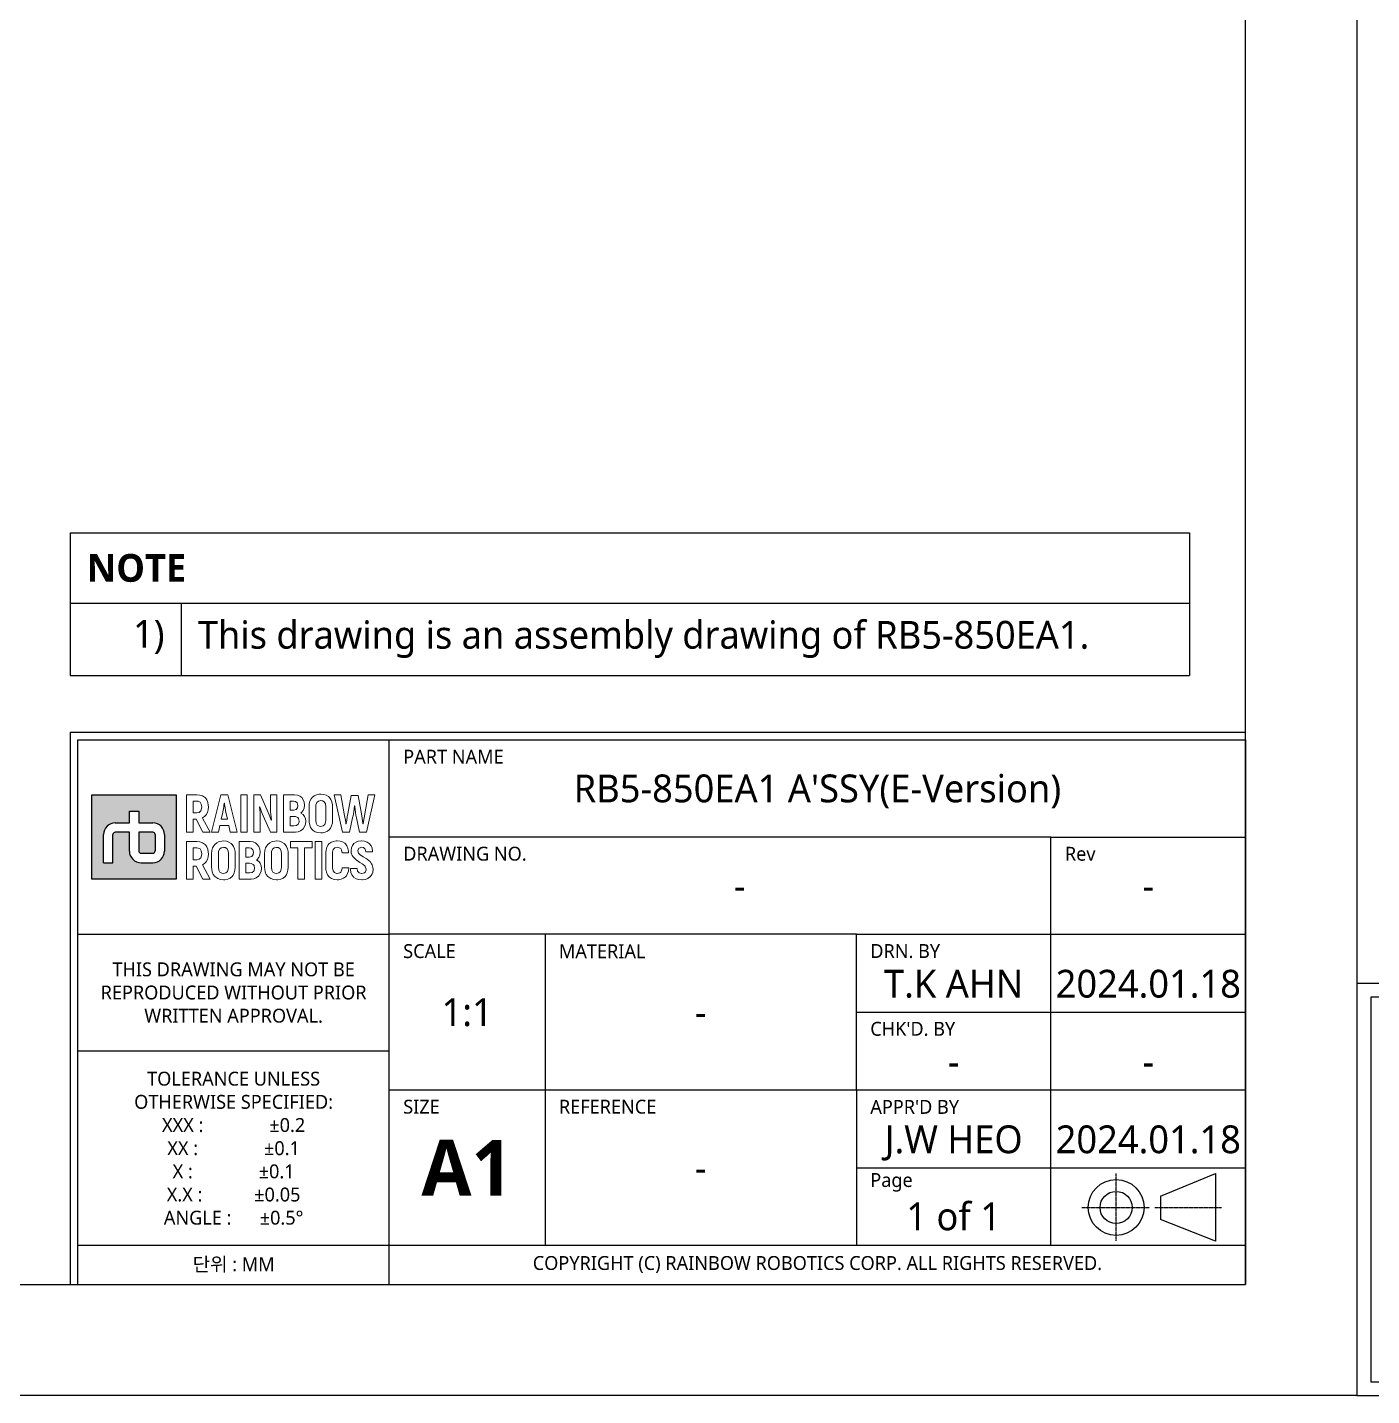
# Model space of a CAD drawing. Header units: millimetres. Extents: x 0 to 4378, y 0 to 2376.
# Drawn here: x 2406 to 3375, y 0 to 986 of the extents above; entities that cross this region are included whole.
import ezdxf
from ezdxf.enums import TextEntityAlignment as Align

# ---------------------------------------------------------------- set-up
doc = ezdxf.new("R2010")
doc.units = ezdxf.units.MM
doc.header["$LTSCALE"] = 0.2
doc.linetypes.add('CENTER2', pattern=[1.125, 0.75, -0.125, 0.125, -0.125])
for name, color, linetype in [('02_Center Line', 1, 'CENTER2'), ('05_Section Line', 3, 'Continuous'), ('09_Table Line', 2, 'Continuous'), ('10_Drawing Template', 2, 'Continuous')]:
    doc.layers.add(name, color=color, linetype=linetype)
doc.layers.add('14_Mark', color=7, linetype='Continuous', true_color=0xe03c31)
doc.styles.add('Rainbow-2.5 Style', font='malgunsl.ttf')
doc.styles.add('Rainbow-5.0 Style', font='malgunsl.ttf')

# ---------------------------------------------------------------- blocks, each defined once
blk = doc.blocks.new('A$C869fea471123')
at = {"layer": '14_Mark'}
h = blk.add_hatch(color=256, dxfattribs=at)
h.dxf.hatch_style = 1
h.paths.add_polyline_path([(628.43, 108.24), (613.24, 108.24), (613.24, 93.05), (628.43, 93.05)])
h.paths.add_polyline_path([(626.32, 101.07), (626.32, 98.1, -0.414214), (624.22, 96), (622.09, 96, -0.414214), (619.99, 98.1), (619.99, 101.49), (617.46, 101.49, 0.414214), (617.04, 101.07), (617.04, 96), (615.35, 96), (615.35, 101.07, -0.414214), (617.45, 103.17), (619.99, 103.17), (619.99, 105.28), (621.68, 105.28), (621.68, 103.17), (624.22, 103.17, -0.414214)], flags=16)
h.paths.add_polyline_path([(624.63, 101.07), (624.63, 98.11, -0.414214), (624.21, 97.69), (622.1, 97.69, -0.414214), (621.68, 98.11), (621.68, 101.49), (624.21, 101.49, -0.414214)], flags=0)
h = blk.add_hatch(color=256, dxfattribs=at)
h.dxf.hatch_style = 1
h.paths.add_polyline_path([(624.63, 101.07, 0.414214), (624.21, 101.49), (621.68, 101.49), (621.68, 98.11, 0.414214), (622.1, 97.69), (624.21, 97.69, 0.414214), (624.63, 98.11)])
at = {"linetype": 'Continuous'}
for p, q in [((805.64, 35.92), (815.53, 40.02)), ((815.53, 40.02), (815.53, 27.85)), ((805.64, 35.92), (805.64, 31.73)), ((815.53, 27.85), (805.64, 31.73))]:
    blk.add_line(p, q, dxfattribs=at)
blk.add_lwpolyline([(0, 594), (841, 594), (841, 0), (0, 0)], close=True)
at = {"lineweight": 0}
for points in [[(632.14, 108.23), (630.29, 108.23), (630.29, 101.49), (631.47, 101.49), (631.47, 103.84), (632.01, 103.84)], [(632.13, 107.11), (632.35, 107.08), (632.71, 106.92), (632.93, 106.57), (633.01, 106.05), (632.98, 105.76), (632.84, 105.32), (632.56, 105.05), (632.13, 104.96), (631.47, 104.96)], [(631.47, 104.96), (631.47, 107.11), (632.13, 107.11)], [(633.93, 107.3), (633.68, 107.66), (633.53, 107.8), (633.14, 108.04), (632.67, 108.18), (632.14, 108.23)], [(633.84, 104.62), (634.05, 105.02), (634.17, 105.5), (634.21, 106.05), (634.2, 106.36), (634.11, 106.86), (633.93, 107.3)], [(637.73, 108.23), (636.45, 108.23), (634.8, 101.49), (636.03, 101.49), (636.3, 102.71), (637.87, 102.71)], [(636.54, 103.84), (636.81, 105.09), (636.84, 105.21), (636.91, 105.65), (636.99, 106.16), (637.07, 106.75), (637.1, 106.75)], [(637.1, 106.75), (637.14, 106.5), (637.23, 105.88), (637.31, 105.41), (637.37, 105.09), (637.64, 103.84), (636.54, 103.84)], [(637.87, 102.71), (638.15, 101.49), (639.38, 101.49), (637.73, 108.23)], [(643.59, 108.23), (642.41, 108.23), (642.41, 101.49), (643.57, 101.49), (643.57, 103.53), (643.57, 104.03), (643.55, 104.54), (643.52, 105.04), (643.49, 105.55), (643.43, 106.03), (643.46, 106.06)], [(643.46, 106.06), (643.49, 105.99), (643.6, 105.68), (643.8, 105.15), (644.09, 104.42), (645.39, 101.49)], [(645.53, 103.68), (645.48, 103.81), (645.28, 104.34), (645.16, 104.65), (644.99, 105.06), (643.59, 108.23)], [(645.39, 101.49), (646.56, 101.49), (646.56, 108.23)], [(646.56, 108.23), (645.39, 108.23), (645.39, 106.18), (645.4, 105.74), (645.42, 105.25), (645.45, 104.75), (645.5, 104.23), (645.56, 103.71), (645.53, 103.68)], [(649.73, 108.23), (647.76, 108.23), (647.76, 101.49), (649.79, 101.49), (649.89, 101.49), (650.4, 101.57), (650.83, 101.74), (651.22, 102.03), (651.28, 102.1), (651.54, 102.49)], [(649.55, 107.11), (649.93, 107.05), (650.22, 106.78), (650.31, 106.3), (650.25, 105.88), (650.01, 105.57), (649.59, 105.46), (648.94, 105.46)], [(648.94, 105.46), (648.94, 107.11), (649.55, 107.11)], [(651.29, 107.34), (651.02, 107.72), (650.69, 107.99), (650.25, 108.17), (649.73, 108.23)], [(651.28, 105.39), (651.45, 105.83), (651.51, 106.36), (651.51, 106.37), (651.45, 106.89), (651.29, 107.34)], [(654.46, 108.34), (654.17, 108.33), (653.68, 108.23), (653.25, 108.04), (652.9, 107.74), (652.71, 107.5), (652.5, 107.08), (652.37, 106.61), (652.34, 106.06), (652.34, 103.66), (652.35, 103.28), (652.46, 102.78), (652.63, 102.34)], [(652.63, 102.34), (652.9, 101.98), (653.07, 101.81), (653.46, 101.57), (653.93, 101.42), (654.46, 101.38), (654.75, 101.39), (655.24, 101.49), (655.66, 101.68), (656.02, 101.98), (656.21, 102.22), (656.41, 102.63), (656.54, 103.11), (656.58, 103.66), (656.58, 106.06), (656.56, 106.44), (656.46, 106.94), (656.28, 107.37)], [(654.46, 102.52), (654.16, 102.55), (653.83, 102.75), (653.63, 103.12), (653.55, 103.66), (653.55, 106.06), (653.58, 106.44), (653.74, 106.86), (654.03, 107.11), (654.46, 107.2)], [(656.28, 107.37), (656.02, 107.74), (655.84, 107.9), (655.45, 108.15), (654.99, 108.3), (654.46, 108.34)], [(654.46, 107.2), (654.75, 107.17), (655.09, 106.97), (655.29, 106.6), (655.36, 106.06), (655.36, 103.66), (655.33, 103.29), (655.17, 102.86), (654.89, 102.61), (654.46, 102.52)], [(658.09, 108.23), (656.86, 108.23), (658.37, 101.49)], [(658.99, 102.97), (658.95, 103.22), (658.89, 103.66), (658.8, 104.19), (658.69, 104.81), (658.09, 108.23)], [(658.37, 101.49), (659.63, 101.49), (660.19, 104.08), (660.23, 104.26), (660.33, 104.73), (660.4, 105.21), (660.47, 105.73), (660.53, 106.27), (660.56, 106.27)], [(661.16, 108.13), (659.91, 108.13), (659.32, 104.83), (659.22, 104.24), (659.12, 103.61), (659.05, 103.19), (659.02, 102.97), (658.99, 102.97)], [(660.56, 106.27), (660.58, 106.07), (660.63, 105.56), (660.69, 105.06), (660.78, 104.57), (660.88, 104.08), (661.44, 101.49)], [(662.05, 102.97), (662.03, 103.11), (661.97, 103.48), (661.88, 104.05), (661.76, 104.83), (661.16, 108.13)], [(661.44, 101.49), (662.7, 101.49), (664.21, 108.23)], [(664.21, 108.23), (662.99, 108.23), (662.38, 104.81), (662.3, 104.37), (662.2, 103.81), (662.14, 103.35), (662.09, 102.97), (662.05, 102.97)], [(632.01, 103.84), (633.21, 101.49), (634.52, 101.49), (633.15, 104.05)], [(633.15, 104.05), (633.17, 104.06), (633.54, 104.3), (633.84, 104.62)], [(649.6, 104.35), (649.88, 104.32), (650.3, 104.13), (650.43, 103.95), (650.54, 103.46), (650.54, 103.36), (650.41, 102.94), (650.1, 102.69), (649.6, 102.61), (648.94, 102.61)], [(648.94, 102.61), (648.94, 104.35), (649.6, 104.35)], [(651.53, 104.35), (651.3, 104.66), (650.89, 104.95), (651, 105.03), (651.28, 105.39)], [(651.54, 102.49), (651.7, 102.94), (651.76, 103.46), (651.7, 103.89), (651.53, 104.35)], [(632.14, 99.79), (630.29, 99.79), (630.29, 93.05), (631.47, 93.05), (631.47, 95.4), (632.01, 95.4)], [(632.13, 98.66), (632.35, 98.64), (632.71, 98.47), (632.93, 98.12), (633.01, 97.6), (632.98, 97.31), (632.84, 96.88), (632.56, 96.61), (632.13, 96.53), (631.47, 96.53)], [(631.47, 96.53), (631.47, 98.66), (632.13, 98.66)], [(633.93, 98.86), (633.68, 99.22), (633.53, 99.36), (633.14, 99.6), (632.67, 99.74), (632.14, 99.79)], [(633.84, 96.18), (634.05, 96.58), (634.17, 97.06), (634.21, 97.62), (634.2, 97.91), (634.11, 98.42), (633.93, 98.86)], [(636.92, 99.91), (636.64, 99.89), (636.14, 99.79), (635.72, 99.6), (635.36, 99.3), (635.17, 99.06), (634.96, 98.65), (634.84, 98.17), (634.8, 97.62), (634.8, 95.21), (634.82, 94.83), (634.91, 94.34), (635.1, 93.9)], [(635.1, 93.9), (635.36, 93.54), (635.54, 93.37), (635.93, 93.13), (636.39, 92.98), (636.92, 92.93), (637.2, 92.94), (637.7, 93.05), (638.13, 93.24), (638.48, 93.54), (638.66, 93.78), (638.88, 94.19), (638.99, 94.67), (639.04, 95.21), (639.04, 97.62), (639.02, 98), (638.92, 98.5), (638.74, 98.93)], [(636.92, 94.08), (636.62, 94.12), (636.29, 94.32), (636.08, 94.68), (636.02, 95.21), (636.02, 97.62), (636.05, 98), (636.2, 98.42), (636.5, 98.68), (636.92, 98.76)], [(638.74, 98.93), (638.48, 99.3), (638.3, 99.46), (637.91, 99.71), (637.45, 99.86), (636.92, 99.91)], [(636.92, 98.76), (637.21, 98.72), (637.55, 98.53), (637.75, 98.16), (637.82, 97.62), (637.82, 95.21), (637.79, 94.85), (637.63, 94.42), (637.34, 94.16), (636.92, 94.08)], [(641.74, 99.79), (639.77, 99.79), (639.77, 93.05), (641.9, 93.05), (642.4, 93.12), (642.85, 93.3), (643.22, 93.59), (643.29, 93.66), (643.55, 94.04)], [(641.56, 98.67), (641.93, 98.6), (642.22, 98.34), (642.32, 97.87), (642.26, 97.45), (642.02, 97.12), (641.59, 97.02), (640.95, 97.02)], [(640.95, 97.02), (640.95, 98.67), (641.56, 98.67)], [(643.3, 98.9), (643.03, 99.28), (642.69, 99.55), (642.26, 99.73), (641.74, 99.79)], [(643.29, 96.95), (643.46, 97.39), (643.52, 97.91), (643.52, 97.93), (643.46, 98.45), (643.3, 98.9)], [(646.47, 99.91), (646.18, 99.89), (645.69, 99.79), (645.26, 99.6), (644.91, 99.3), (644.72, 99.06), (644.51, 98.65), (644.39, 98.17), (644.34, 97.62), (644.34, 95.21), (644.36, 94.83), (644.46, 94.34), (644.64, 93.9)], [(644.64, 93.9), (644.91, 93.54), (645.09, 93.37), (645.48, 93.13), (645.94, 92.98), (646.47, 92.93), (646.75, 92.94), (647.24, 93.05), (647.67, 93.24), (648.02, 93.54), (648.22, 93.78), (648.42, 94.19), (648.55, 94.67), (648.58, 95.21), (648.58, 97.62), (648.57, 98), (648.47, 98.5), (648.29, 98.93)], [(646.47, 94.08), (646.17, 94.12), (645.84, 94.32), (645.63, 94.68), (645.56, 95.21), (645.56, 97.62), (645.59, 98), (645.75, 98.42), (646.04, 98.68), (646.47, 98.76)], [(648.29, 98.93), (648.02, 99.3), (647.85, 99.46), (647.46, 99.71), (647, 99.86), (646.47, 99.91)], [(646.47, 98.76), (646.76, 98.72), (647.1, 98.53), (647.3, 98.16), (647.36, 97.62), (647.36, 95.21), (647.34, 94.85), (647.18, 94.42), (646.89, 94.16), (646.47, 94.08)], [(655.54, 98.79), (655.42, 98.32), (655.37, 97.77), (655.37, 95.07), (655.38, 94.79), (655.47, 94.28), (655.64, 93.84), (655.91, 93.49), (656.02, 93.39), (656.4, 93.14), (656.86, 92.98), (657.39, 92.93), (657.62, 92.94), (658.13, 93.03), (658.56, 93.2), (658.92, 93.48), (659.06, 93.64), (659.29, 94.04)], [(657.39, 99.92), (657.21, 99.92), (656.7, 99.83), (656.26, 99.65), (655.91, 99.37), (655.76, 99.19), (655.54, 98.79)], [(657.39, 94.08), (657.29, 94.08), (656.9, 94.22), (656.67, 94.55), (656.59, 95.07), (656.59, 97.9), (656.71, 98.39), (656.97, 98.68), (657.38, 98.78)], [(657.38, 98.78), (657.63, 98.76), (658.04, 98.54), (658.18, 98.32), (658.29, 97.79), (659.47, 97.79), (659.45, 98.07), (659.34, 98.58), (659.16, 99.02), (658.89, 99.38), (658.78, 99.49), (658.39, 99.73), (657.93, 99.88), (657.39, 99.92)], [(661.82, 99.92), (661.77, 99.92), (661.25, 99.86), (660.8, 99.7), (660.43, 99.44), (660.16, 99.11), (659.98, 98.68), (659.91, 98.17), (659.95, 97.77), (660.12, 97.31), (660.28, 97.03), (660.62, 96.67), (660.84, 96.49), (661.26, 96.19), (661.51, 96.04), (661.92, 95.78), (662.06, 95.69), (662.42, 95.35), (662.47, 95.27), (662.62, 94.82), (662.62, 94.71), (662.42, 94.28), (662.31, 94.19), (661.82, 94.07)], [(663.62, 93.87), (663.8, 94.31), (663.86, 94.81), (663.84, 95.13), (663.71, 95.6), (663.61, 95.8), (663.32, 96.19), (663.17, 96.33), (662.78, 96.64), (662.63, 96.75), (662.2, 97), (662.08, 97.07), (661.66, 97.34), (661.63, 97.36), (661.26, 97.7), (661.11, 98.15), (661.12, 98.18), (661.31, 98.6), (661.35, 98.64), (661.82, 98.78)], [(663.51, 99.04), (663.24, 99.41), (663.18, 99.46), (662.8, 99.72), (662.35, 99.87), (661.82, 99.92)], [(661.82, 98.78), (662.15, 98.72), (662.44, 98.46), (662.55, 97.98), (663.76, 97.98), (663.75, 98.07), (663.68, 98.6), (663.51, 99.04)], [(633.15, 95.61), (633.17, 95.62), (633.54, 95.86), (633.84, 96.18)], [(643.54, 95.91), (643.3, 96.22), (642.9, 96.5), (643, 96.59), (643.29, 96.95)], [(632.01, 95.4), (633.21, 93.05), (634.52, 93.05), (633.15, 95.61)], [(641.61, 95.91), (641.9, 95.88), (642.31, 95.69), (642.44, 95.52), (642.55, 95.02), (642.54, 94.91), (642.42, 94.5), (642.11, 94.25), (641.62, 94.17), (640.95, 94.17)], [(640.95, 94.17), (640.95, 95.91), (641.61, 95.91)], [(643.55, 94.04), (643.71, 94.5), (643.76, 95.02), (643.71, 95.46), (643.54, 95.91)], [(659.5, 95.05), (658.31, 95.05), (658.26, 94.71), (658.05, 94.32), (657.88, 94.19), (657.39, 94.08)], [(659.29, 94.04), (659.43, 94.5), (659.5, 95.05)], [(660.98, 94.96), (659.78, 94.96), (659.78, 94.76), (659.87, 94.25), (660.06, 93.81), (660.34, 93.45), (660.43, 93.36), (660.82, 93.11), (661.28, 92.96), (661.82, 92.92), (661.99, 92.92), (662.5, 93), (662.94, 93.17), (663.31, 93.45), (663.33, 93.48), (663.62, 93.87)], [(661.82, 94.07), (661.79, 94.07), (661.35, 94.18), (661.08, 94.47), (660.98, 94.96)]]:
    blk.add_lwpolyline(points, dxfattribs=at)
for points in [[(640.03, 108.23), (641.21, 108.23), (641.21, 101.49), (640.03, 101.49), (640.03, 108.23)], [(652.9, 99.79), (648.98, 99.79), (648.98, 98.66), (650.33, 98.66), (650.33, 93.05), (651.55, 93.05), (651.55, 98.66), (652.9, 98.66)], [(653.46, 99.79), (654.65, 99.79), (654.65, 93.05), (653.46, 93.05), (653.46, 99.79)]]:
    blk.add_lwpolyline(points, close=True, dxfattribs=at)
at = {"linetype": 'Continuous'}
for radius in [5.03, 2.89]:
    blk.add_circle((797.66, 33.9), radius, dxfattribs=at)
at = {"layer": '02_Center Line'}
for p, q in [((797.66, 27.87), (797.66, 40.04)), ((791.52, 33.9), (803.69, 33.9)), ((804.66, 33.9), (816.62, 33.9))]:
    blk.add_line(p, q, dxfattribs=at)
at = {"layer": '05_Section Line', "linetype": 'Continuous'}
for q in [(820.98, 119.54), (609.32, 20.02)]:
    blk.add_line((609.32, 119.54), q, dxfattribs=at)
blk.add_lwpolyline([(820.98, 20.02), (820.98, 574.68), (20.02, 574.68), (20.02, 20.02)], close=True, dxfattribs=at)
at = {"layer": '09_Table Line'}
for p, q in [((610.73, 83.1), (610.73, 118.14)), ((610.73, 118.14), (666.79, 118.14)), ((666.79, 20.02), (666.79, 118.14)), ((666.79, 118.14), (820.98, 118.14)), ((820.98, 118.14), (820.98, 20.02)), ((785.93, 100.62), (666.79, 100.62)), ((785.93, 100.62), (820.98, 100.62)), ((785.93, 83.1), (785.93, 100.62)), ((610.73, 83.1), (666.79, 83.1)), ((610.73, 62.07), (610.73, 83.1)), ((750.89, 83.1), (666.79, 83.1)), ((694.83, 83.1), (694.83, 27.03)), ((750.89, 83.1), (785.93, 83.1)), ((750.89, 69.08), (750.89, 83.1)), ((785.93, 69.08), (785.93, 83.1)), ((785.93, 83.1), (820.98, 83.1)), ((750.89, 69.08), (785.93, 69.08)), ((750.89, 55.07), (750.89, 69.08)), ((785.93, 55.07), (785.93, 69.08)), ((785.93, 69.08), (820.98, 69.08)), ((666.79, 62.07), (610.73, 62.07)), ((610.73, 46.89), (610.73, 62.07)), ((666.79, 55.07), (820.98, 55.07)), ((750.89, 55.07), (750.89, 41.05)), ((785.93, 41.05), (785.93, 55.07)), ((610.73, 20.02), (610.73, 46.89)), ((750.89, 41.05), (750.89, 27.03)), ((750.89, 41.05), (785.93, 41.05)), ((785.93, 27.03), (785.93, 41.05)), ((785.93, 41.05), (820.98, 41.05)), ((666.79, 27.03), (610.73, 27.03)), ((820.98, 27.03), (666.79, 27.03)), ((610.73, 20.02), (666.79, 20.02)), ((666.79, 20.02), (820.98, 20.02))]:
    blk.add_line(p, q, dxfattribs=at)
at = {"layer": '14_Mark'}
for p, q in [((619.99, 103.17), (619.99, 105.28)), ((619.99, 105.28), (621.68, 105.28)), ((621.68, 105.28), (621.68, 103.17)), ((615.35, 96), (615.35, 101.07)), ((617.04, 96), (617.04, 101.07)), ((617.45, 103.17), (619.99, 103.17)), ((619.99, 101.49), (617.46, 101.49)), ((619.99, 98.1), (619.99, 101.49)), ((621.68, 103.17), (624.22, 103.17)), ((624.21, 101.49), (621.68, 101.49)), ((621.68, 101.49), (621.68, 98.11)), ((624.63, 101.07), (624.63, 98.11)), ((626.32, 101.07), (626.32, 98.1)), ((622.1, 97.69), (624.21, 97.69)), ((615.35, 96), (617.04, 96)), ((622.09, 96), (624.22, 96))]:
    blk.add_line(p, q, dxfattribs=at)
blk.add_lwpolyline([(613.24, 108.24), (628.43, 108.24), (628.43, 93.05), (613.24, 93.05)], close=True, dxfattribs=at)
for centre, radius, start, end in [((617.45, 101.07), 2.1, 90, 180), ((617.46, 101.07), 0.42, 90, 180), ((624.21, 101.07), 0.42, 0, 90), ((624.22, 101.07), 2.1, 0, 90), ((622.09, 98.1), 2.1, 180, 270), ((622.1, 98.11), 0.42, 180, 270), ((624.21, 98.11), 0.42, 270, 0), ((624.22, 98.1), 2.1, 270, 0)]:
    blk.add_arc(centre, radius, start, end, dxfattribs=at)
at = {"color": 2, "linetype": 'Continuous', "char_height": 2.503, "width": 56.0667, "attachment_point": 5, "style": 'Rainbow-5.0 Style'}
for s, insert in [('{\\C256;THIS DRAWING MAY NOT BE \\PREPRODUCED WITHOUT PRIOR \\PWRITTEN APPROVAL.}', (638.76, 72.59)), ('{\\C256;TOLERANCE UNLESS \\POTHERWISE SPECIFIED:\\PXXX :              %%P0.2\\PXX :              %%P0.1  \\PX :              %%P0.1\\PX.X :           %%P0.05\\PANGLE :      %%P0.5%%D}', (638.76, 44.55)), ('{\\C256;단위 : MM}', (638.76, 23.53))]:
    blk.add_mtext(s, dxfattribs=dict(at, insert=insert))
at = {"insert": (680.81, 41.05), "char_height": 10.0119, "width": 28.0333, "attachment_point": 5, "style": 'Rainbow-5.0 Style'}
blk.add_mtext('{\\fMalgun Gothic|b1|i0|c129|p50;A1}', dxfattribs=at)
at = {"linetype": 'Continuous', "insert": (743.88, 23.61), "char_height": 2.503, "width": 154.1833, "attachment_point": 5, "style": 'Rainbow-5.0 Style'}
blk.add_mtext('COPYRIGHT (C) RAINBOW ROBOTICS CORP. ALL RIGHTS RESERVED.', dxfattribs=at)
at = {"linetype": 'Continuous', "style": 'Rainbow-5.0 Style'}
for tag, p in [('PART_NAME', (743.88, 109.38)), ('DRAWING_NO', (729.87, 91.86)), ('REV', (803.46, 91.86)), ('제도', (768.41, 74.2)), ('DATE_1', (803.46, 74.2)), ('SCALE', (680.81, 69.08)), ('MATERIAL', (722.86, 69.08)), ('검도', (768.41, 60.18)), ('DATE_2', (803.46, 60.18)), ('승인', (768.41, 46.17)), ('DATE_3', (803.46, 46.17)), ('REFERENCE', (722.86, 41.05)), ('PAGE', (768.41, 32.29))]:
    blk.add_attdef(tag, text='', height=5.01, dxfattribs=at).set_placement(p, align=Align.MIDDLE_CENTER)
at = {"layer": '10_Drawing Template', "linetype": 'Continuous', "char_height": 2.503, "attachment_point": 7, "style": 'Rainbow-5.0 Style'}
for s, insert in [('PART NAME', (669.3, 113.84)), ('DRAWING NO.', (669.3, 96.32)), ('Rev', (788.44, 96.32)), ('SCALE', (669.3, 78.79)), ('DRN. BY', (753.4, 78.79)), ('MATERIAL', (697.33, 78.79)), ("CHK'D. BY", (753.4, 64.78)), ('SIZE', (669.3, 50.76)), ('REFERENCE', (697.33, 50.76)), ("APPR'D BY", (753.4, 50.76)), ('Page', (753.4, 36.74))]:
    blk.add_mtext(s, dxfattribs=dict(at, insert=insert))
blk = doc.blocks.new('*T155')
at = {"color": 251, "transparency": 16777216}
for p, q in [((0, 0), (806.16, 0)), ((0, 0), (0, -102.78)), ((806.16, 0), (806.16, -102.78)), ((0, -50.64), (806.16, -50.64)), ((0, -50.69), (806.16, -50.69)), ((80, -50.69), (80, -102.78)), ((0, -102.78), (806.16, -102.78))]:
    blk.add_line(p, q, dxfattribs=at)
at = {"transparency": 16777216, "char_height": 20, "style": 'Rainbow-2.5 Style'}
for s, insert, width, attachment_point in [('{\\fMalgun Gothic|b1|i0|c129|p50;NOTE}', (12, -25.33), 782.1613, 4), ('1)', (68, -62.67), 56, 3), ('This drawing is an assembly drawing of RB5-850EA1.', (92, -76.73), 702.1613, 4)]:
    blk.add_mtext(s, dxfattribs=dict(at, insert=insert, width=width, attachment_point=attachment_point))
blk = doc.blocks.new('A$C04cd0c3c1123')
at = {"layer": '14_Mark'}
h = blk.add_hatch(color=256, dxfattribs=at)
h.dxf.hatch_style = 1
h.paths.add_polyline_path([(313.85, 54.05), (306.26, 54.05), (306.26, 46.45), (313.85, 46.45)])
h.paths.add_polyline_path([(312.8, 50.47), (312.8, 48.98, -0.414214), (311.75, 47.93), (310.68, 47.93, -0.414214), (309.63, 48.98), (309.63, 50.67), (308.37, 50.67, 0.414214), (308.16, 50.46), (308.16, 47.93), (307.31, 47.93), (307.31, 50.47, -0.414214), (308.36, 51.52), (309.63, 51.52), (309.63, 52.57), (310.48, 52.57), (310.48, 51.52), (311.75, 51.52, -0.414214)], flags=16)
h.paths.add_polyline_path([(311.95, 50.46), (311.95, 48.98, -0.414214), (311.74, 48.77), (310.69, 48.77, -0.414214), (310.48, 48.98), (310.48, 50.67), (311.74, 50.67, -0.414214)], flags=0)
h = blk.add_hatch(color=256, dxfattribs=at)
h.dxf.hatch_style = 1
h.paths.add_polyline_path([(311.95, 50.46, 0.414214), (311.74, 50.67), (310.48, 50.67), (310.48, 48.98, 0.414214), (310.69, 48.77), (311.74, 48.77, 0.414214), (311.95, 48.98)])
at = {"linetype": 'Continuous'}
for p, q in [((402.34, 17.94), (407.28, 19.98)), ((407.28, 19.98), (407.28, 13.91)), ((402.34, 17.94), (402.34, 15.85)), ((407.28, 13.91), (402.34, 15.85))]:
    blk.add_line(p, q, dxfattribs=at)
blk.add_lwpolyline([(0, 0), (420, 0), (420, 297), (0, 297)], close=True)
at = {"lineweight": 0}
for points in [[(315.71, 54.05), (314.78, 54.05), (314.78, 50.67), (315.37, 50.67), (315.37, 51.85), (315.64, 51.85)], [(315.71, 49.82), (314.78, 49.82), (314.78, 46.45), (315.37, 46.45), (315.37, 47.63), (315.64, 47.63)], [(315.7, 53.48), (315.81, 53.47), (315.99, 53.39), (316.1, 53.21), (316.14, 52.95), (316.13, 52.81), (316.06, 52.59), (315.92, 52.45), (315.7, 52.41), (315.37, 52.41)], [(315.37, 52.41), (315.37, 53.48), (315.7, 53.48)], [(315.64, 51.85), (316.24, 50.67), (316.9, 50.67), (316.21, 51.95)], [(316.61, 53.58), (316.48, 53.76), (316.4, 53.83), (316.21, 53.95), (315.98, 54.02), (315.71, 54.05)], [(316.61, 49.36), (316.48, 49.54), (316.4, 49.61), (316.21, 49.73), (315.98, 49.8), (315.71, 49.82)], [(316.21, 51.95), (316.22, 51.96), (316.41, 52.08), (316.56, 52.24)], [(316.56, 52.24), (316.66, 52.44), (316.72, 52.68), (316.75, 52.96), (316.74, 53.11), (316.69, 53.36), (316.61, 53.58)], [(316.56, 48.02), (316.66, 48.22), (316.72, 48.46), (316.75, 48.74), (316.74, 48.88), (316.69, 49.14), (316.61, 49.36)], [(318.5, 54.05), (317.86, 54.05), (317.04, 50.67), (317.65, 50.67), (317.79, 51.28), (318.58, 51.28)], [(318.1, 49.88), (317.96, 49.88), (317.71, 49.82), (317.5, 49.73), (317.32, 49.58), (317.22, 49.46), (317.12, 49.25), (317.06, 49.01), (317.04, 48.74), (317.04, 47.54), (317.05, 47.34), (317.09, 47.1), (317.19, 46.88)], [(317.19, 46.88), (317.32, 46.7), (317.41, 46.62), (317.6, 46.49), (317.83, 46.42), (318.1, 46.39), (318.24, 46.4), (318.49, 46.45), (318.7, 46.55), (318.88, 46.7), (318.97, 46.82), (319.08, 47.02), (319.13, 47.26), (319.16, 47.54), (319.16, 48.74), (319.15, 48.93), (319.1, 49.18), (319.01, 49.4)], [(318.1, 46.97), (317.95, 46.99), (317.78, 47.09), (317.68, 47.27), (317.65, 47.54), (317.65, 48.74), (317.66, 48.93), (317.74, 49.14), (317.89, 49.27), (318.1, 49.31)], [(317.91, 51.85), (318.04, 52.47), (318.06, 52.54), (318.09, 52.75), (318.13, 53.01), (318.17, 53.3), (318.19, 53.3)], [(318.19, 53.3), (318.21, 53.18), (318.25, 52.87), (318.3, 52.63), (318.32, 52.47), (318.46, 51.85), (317.91, 51.85)], [(319.01, 49.4), (318.88, 49.58), (318.79, 49.66), (318.59, 49.78), (318.36, 49.86), (318.1, 49.88)], [(318.1, 49.31), (318.24, 49.29), (318.41, 49.19), (318.51, 49.01), (318.55, 48.74), (318.55, 47.54), (318.53, 47.35), (318.45, 47.14), (318.31, 47.01), (318.1, 46.97)], [(318.58, 51.28), (318.71, 50.67), (319.33, 50.67), (318.5, 54.05)], [(320.51, 49.82), (319.52, 49.82), (319.52, 46.45), (320.59, 46.45), (320.84, 46.49), (321.06, 46.58), (321.25, 46.72), (321.28, 46.76), (321.41, 46.95)], [(321.29, 49.38), (321.15, 49.57), (320.98, 49.7), (320.77, 49.79), (320.51, 49.82)], [(321.43, 54.05), (320.84, 54.05), (320.84, 50.67), (321.42, 50.67), (321.42, 51.69), (321.42, 51.95), (321.41, 52.2), (321.4, 52.45), (321.38, 52.7), (321.35, 52.94), (321.37, 52.96)], [(321.28, 48.4), (321.37, 48.62), (321.4, 48.88), (321.4, 48.89), (321.37, 49.15), (321.29, 49.38)], [(321.37, 52.96), (321.38, 52.92), (321.44, 52.77), (321.54, 52.51), (321.68, 52.14), (322.33, 50.67)], [(322.4, 51.77), (322.38, 51.83), (322.28, 52.1), (322.22, 52.25), (322.13, 52.46), (321.43, 54.05)], [(322.87, 49.88), (322.73, 49.88), (322.48, 49.82), (322.27, 49.73), (322.09, 49.58), (322, 49.46), (321.89, 49.25), (321.83, 49.01), (321.81, 48.74), (321.81, 47.54), (321.82, 47.34), (321.87, 47.1), (321.96, 46.88)], [(321.96, 46.88), (322.09, 46.7), (322.18, 46.62), (322.38, 46.49), (322.61, 46.42), (322.87, 46.39), (323.01, 46.4), (323.26, 46.45), (323.47, 46.55), (323.65, 46.7), (323.75, 46.82), (323.85, 47.02), (323.91, 47.26), (323.93, 47.54), (323.93, 48.74), (323.92, 48.93), (323.87, 49.18), (323.78, 49.4)], [(322.33, 50.67), (322.92, 50.67), (322.92, 54.05)], [(322.92, 54.05), (322.33, 54.05), (322.33, 53.02), (322.34, 52.8), (322.35, 52.55), (322.36, 52.3), (322.39, 52.05), (322.42, 51.78), (322.4, 51.77)], [(322.87, 46.97), (322.72, 46.99), (322.56, 47.09), (322.45, 47.27), (322.42, 47.54), (322.42, 48.74), (322.43, 48.93), (322.51, 49.14), (322.66, 49.27), (322.87, 49.31)], [(323.78, 49.4), (323.65, 49.58), (323.56, 49.66), (323.37, 49.78), (323.14, 49.86), (322.87, 49.88)], [(322.87, 49.31), (323.02, 49.29), (323.19, 49.19), (323.29, 49.01), (323.32, 48.74), (323.32, 47.54), (323.31, 47.35), (323.23, 47.14), (323.08, 47.01), (322.87, 46.97)], [(324.5, 54.05), (323.52, 54.05), (323.52, 50.67), (324.53, 50.67), (324.58, 50.68), (324.84, 50.71), (325.06, 50.8), (325.25, 50.94), (325.28, 50.98), (325.41, 51.17)], [(324.41, 53.49), (324.6, 53.45), (324.75, 53.32), (324.79, 53.08), (324.76, 52.87), (324.64, 52.71), (324.43, 52.66), (324.11, 52.66)], [(324.11, 52.66), (324.11, 53.49), (324.41, 53.49)], [(324.44, 52.1), (324.58, 52.09), (324.79, 51.99), (324.85, 51.91), (324.91, 51.66), (324.91, 51.61), (324.84, 51.4), (324.69, 51.27), (324.44, 51.23), (324.11, 51.23)], [(324.11, 51.23), (324.11, 52.1), (324.44, 52.1)], [(325.28, 53.6), (325.15, 53.79), (324.98, 53.92), (324.76, 54.01), (324.5, 54.05)], [(325.41, 52.1), (325.29, 52.26), (325.08, 52.4), (325.14, 52.44), (325.28, 52.62)], [(325.28, 52.62), (325.36, 52.85), (325.39, 53.11), (325.39, 53.11), (325.36, 53.38), (325.28, 53.6)], [(325.41, 51.17), (325.49, 51.4), (325.52, 51.66), (325.49, 51.88), (325.41, 52.1)], [(326.87, 54.1), (326.72, 54.09), (326.48, 54.05), (326.26, 53.95), (326.09, 53.8), (325.99, 53.68), (325.89, 53.47), (325.82, 53.24), (325.81, 52.96), (325.81, 51.76), (325.81, 51.57), (325.87, 51.32), (325.95, 51.1)], [(325.95, 51.1), (326.09, 50.92), (326.17, 50.83), (326.37, 50.71), (326.6, 50.64), (326.87, 50.62), (327.01, 50.62), (327.26, 50.67), (327.47, 50.77), (327.65, 50.92), (327.74, 51.04), (327.84, 51.24), (327.91, 51.48), (327.93, 51.76), (327.93, 52.96), (327.92, 53.15), (327.87, 53.4), (327.78, 53.62)], [(326.87, 51.19), (326.72, 51.21), (326.55, 51.31), (326.45, 51.49), (326.41, 51.76), (326.41, 52.96), (326.43, 53.15), (326.51, 53.36), (326.65, 53.49), (326.87, 53.53)], [(327.78, 53.62), (327.65, 53.8), (327.56, 53.88), (327.36, 54.01), (327.13, 54.08), (326.87, 54.1)], [(326.87, 53.53), (327.01, 53.51), (327.18, 53.41), (327.28, 53.23), (327.32, 52.96), (327.32, 51.76), (327.3, 51.57), (327.22, 51.36), (327.08, 51.23), (326.87, 51.19)], [(327.41, 49.33), (327.35, 49.09), (327.32, 48.81), (327.32, 47.47), (327.33, 47.33), (327.37, 47.07), (327.46, 46.85), (327.59, 46.67), (327.65, 46.62), (327.84, 46.5), (328.07, 46.42), (328.33, 46.39), (328.45, 46.4), (328.7, 46.44), (328.92, 46.53), (329.1, 46.67), (329.17, 46.75), (329.28, 46.95)], [(328.33, 49.89), (328.24, 49.89), (327.99, 49.85), (327.77, 49.75), (327.59, 49.61), (327.52, 49.53), (327.41, 49.33)], [(328.33, 46.97), (328.28, 46.97), (328.09, 47.04), (327.97, 47.2), (327.94, 47.47), (327.94, 48.88), (327.99, 49.12), (328.12, 49.27), (328.33, 49.32)], [(328.68, 54.05), (328.07, 54.05), (328.82, 50.67)], [(328.33, 49.32), (328.45, 49.31), (328.66, 49.2), (328.73, 49.09), (328.78, 48.82), (329.37, 48.82), (329.36, 48.97), (329.31, 49.22), (329.22, 49.44), (329.08, 49.62), (329.03, 49.67), (328.83, 49.79), (328.6, 49.87), (328.33, 49.89)], [(329.13, 51.42), (329.11, 51.54), (329.08, 51.76), (329.04, 52.02), (328.98, 52.33), (328.68, 54.05)], [(328.82, 50.67), (329.45, 50.67), (329.73, 51.97), (329.75, 52.06), (329.8, 52.29), (329.84, 52.54), (329.87, 52.79), (329.9, 53.06), (329.92, 53.06)], [(330.22, 53.99), (329.59, 53.99), (329.3, 52.34), (329.25, 52.05), (329.2, 51.73), (329.16, 51.52), (329.15, 51.42), (329.13, 51.42)], [(330.55, 49.89), (330.52, 49.89), (330.26, 49.86), (330.04, 49.78), (329.85, 49.65), (329.72, 49.48), (329.63, 49.27), (329.59, 49.01), (329.61, 48.81), (329.7, 48.58), (329.78, 48.44), (329.95, 48.27), (330.06, 48.17), (330.27, 48.03), (330.39, 47.95), (330.6, 47.82), (330.67, 47.77), (330.85, 47.6), (330.87, 47.57), (330.95, 47.34), (330.95, 47.28), (330.85, 47.07), (330.79, 47.02), (330.55, 46.96)], [(329.92, 53.06), (329.93, 52.96), (329.95, 52.71), (329.99, 52.46), (330.03, 52.21), (330.08, 51.97), (330.36, 50.67)], [(331.45, 46.86), (331.54, 47.08), (331.57, 47.33), (331.56, 47.49), (331.49, 47.73), (331.44, 47.83), (331.3, 48.03), (331.22, 48.09), (331.03, 48.25), (330.95, 48.3), (330.74, 48.43), (330.68, 48.46), (330.47, 48.6), (330.45, 48.61), (330.27, 48.78), (330.19, 49), (330.2, 49.02), (330.29, 49.23), (330.31, 49.25), (330.55, 49.32)], [(330.66, 51.42), (330.65, 51.49), (330.62, 51.67), (330.58, 51.95), (330.52, 52.34), (330.22, 53.99)], [(330.36, 50.67), (330.99, 50.67), (331.74, 54.05)], [(331.39, 49.45), (331.26, 49.63), (331.23, 49.66), (331.04, 49.79), (330.81, 49.86), (330.55, 49.89)], [(330.55, 49.32), (330.71, 49.29), (330.86, 49.16), (330.91, 48.92), (331.52, 48.92), (331.52, 48.97), (331.48, 49.23), (331.39, 49.45)], [(331.74, 54.05), (331.13, 54.05), (330.83, 52.33), (330.79, 52.11), (330.74, 51.84), (330.71, 51.6), (330.68, 51.42), (330.66, 51.42)], [(315.7, 49.26), (315.81, 49.25), (315.99, 49.16), (316.1, 48.99), (316.14, 48.73), (316.13, 48.59), (316.06, 48.37), (315.92, 48.24), (315.7, 48.19), (315.37, 48.19)], [(315.37, 48.19), (315.37, 49.26), (315.7, 49.26)], [(315.64, 47.63), (316.24, 46.45), (316.9, 46.45), (316.21, 47.73)], [(316.21, 47.73), (316.22, 47.74), (316.41, 47.86), (316.56, 48.02)], [(320.42, 49.26), (320.6, 49.23), (320.75, 49.1), (320.8, 48.86), (320.77, 48.65), (320.65, 48.49), (320.43, 48.44), (320.11, 48.44)], [(320.11, 48.44), (320.11, 49.26), (320.42, 49.26)], [(320.44, 47.88), (320.59, 47.87), (320.79, 47.77), (320.86, 47.69), (320.91, 47.44), (320.91, 47.38), (320.85, 47.18), (320.69, 47.05), (320.45, 47.01), (320.11, 47.01)], [(320.11, 47.01), (320.11, 47.88), (320.44, 47.88)], [(321.41, 47.88), (321.29, 48.04), (321.09, 48.18), (321.14, 48.22), (321.28, 48.4)], [(321.41, 46.95), (321.49, 47.18), (321.52, 47.44), (321.5, 47.66), (321.41, 47.88)], [(329.39, 47.45), (328.79, 47.45), (328.77, 47.29), (328.66, 47.09), (328.58, 47.02), (328.33, 46.97)], [(329.28, 46.95), (329.35, 47.18), (329.39, 47.45)], [(330.13, 47.41), (329.53, 47.41), (329.53, 47.31), (329.57, 47.05), (329.67, 46.84), (329.81, 46.66), (329.85, 46.61), (330.05, 46.49), (330.28, 46.41), (330.55, 46.39), (330.63, 46.39), (330.89, 46.43), (331.11, 46.52), (331.29, 46.66), (331.31, 46.67), (331.45, 46.86)], [(330.55, 46.96), (330.53, 46.96), (330.31, 47.02), (330.18, 47.16), (330.13, 47.41)]]:
    blk.add_lwpolyline(points, dxfattribs=at)
for points in [[(319.65, 54.05), (320.24, 54.05), (320.24, 50.67), (319.65, 50.67), (319.65, 54.05)], [(326.09, 49.82), (324.13, 49.82), (324.13, 49.26), (324.8, 49.26), (324.8, 46.45), (325.41, 46.45), (325.41, 49.26), (326.09, 49.26)], [(326.37, 49.82), (326.96, 49.82), (326.96, 46.45), (326.37, 46.45), (326.37, 49.82)]]:
    blk.add_lwpolyline(points, close=True, dxfattribs=at)
at = {"linetype": 'Continuous'}
for radius in [2.51, 1.44]:
    blk.add_circle((398.35, 16.93), radius, dxfattribs=at)
at = {"layer": '02_Center Line'}
for p, q in [((398.35, 13.92), (398.35, 19.99)), ((395.29, 16.93), (401.37, 16.93)), ((401.85, 16.93), (407.82, 16.93))]:
    blk.add_line(p, q, dxfattribs=at)
at = {"layer": '05_Section Line', "linetype": 'Continuous'}
for q in [(410, 59.7), (304.3, 10)]:
    blk.add_line((304.3, 59.7), q, dxfattribs=at)
blk.add_lwpolyline([(410, 10), (410, 287), (10, 287), (10, 10)], close=True, dxfattribs=at)
at = {"layer": '09_Table Line'}
for p, q in [((305, 41.5), (305, 59)), ((305, 59), (333, 59)), ((333, 10), (333, 59)), ((333, 59), (410, 59)), ((392.5, 50.25), (333, 50.25)), ((392.5, 50.25), (410, 50.25)), ((392.5, 41.5), (392.5, 50.25)), ((410, 59), (410, 10)), ((305, 41.5), (333, 41.5)), ((305, 31), (305, 41.5)), ((375, 41.5), (333, 41.5)), ((347, 41.5), (347, 13.5)), ((375, 41.5), (392.5, 41.5)), ((375, 34.5), (375, 41.5)), ((392.5, 34.5), (392.5, 41.5)), ((392.5, 41.5), (410, 41.5)), ((333, 31), (305, 31)), ((305, 23.42), (305, 31)), ((375, 34.5), (392.5, 34.5)), ((375, 27.5), (375, 34.5)), ((392.5, 27.5), (392.5, 34.5)), ((392.5, 34.5), (410, 34.5)), ((305, 10), (305, 23.42)), ((333, 27.5), (410, 27.5)), ((375, 27.5), (375, 20.5)), ((375, 20.5), (375, 13.5)), ((375, 20.5), (392.5, 20.5)), ((392.5, 20.5), (392.5, 27.5)), ((392.5, 13.5), (392.5, 20.5)), ((392.5, 20.5), (410, 20.5)), ((333, 13.5), (305, 13.5)), ((305, 10), (333, 10)), ((410, 13.5), (333, 13.5)), ((333, 10), (410, 10))]:
    blk.add_line(p, q, dxfattribs=at)
at = {"layer": '14_Mark'}
for p, q in [((307.31, 47.93), (307.31, 50.47)), ((308.16, 47.93), (308.16, 50.46)), ((308.36, 51.52), (309.63, 51.52)), ((309.63, 50.67), (308.37, 50.67)), ((309.63, 51.52), (309.63, 52.57)), ((309.63, 52.57), (310.48, 52.57)), ((309.63, 48.98), (309.63, 50.67)), ((310.48, 52.57), (310.48, 51.52)), ((310.48, 51.52), (311.75, 51.52)), ((311.74, 50.67), (310.48, 50.67)), ((310.48, 50.67), (310.48, 48.98)), ((311.95, 50.46), (311.95, 48.98)), ((312.8, 50.47), (312.8, 48.98)), ((307.31, 47.93), (308.16, 47.93)), ((310.68, 47.93), (311.75, 47.93)), ((310.69, 48.77), (311.74, 48.77))]:
    blk.add_line(p, q, dxfattribs=at)
blk.add_lwpolyline([(306.26, 54.05), (313.85, 54.05), (313.85, 46.45), (306.26, 46.45)], close=True, dxfattribs=at)
for centre, radius, start, end in [((308.36, 50.47), 1.05, 90, 180), ((308.37, 50.46), 0.21, 90, 180), ((311.74, 50.46), 0.21, 0, 90), ((311.75, 50.47), 1.05, 0, 90), ((310.68, 48.98), 1.05, 180, 270), ((310.69, 48.98), 0.21, 180, 270), ((311.74, 48.98), 0.21, 270, 0), ((311.75, 48.98), 1.05, 270, 0)]:
    blk.add_arc(centre, radius, start, end, dxfattribs=at)
at = {"color": 2, "linetype": 'Continuous', "char_height": 1.25, "width": 28, "attachment_point": 5, "style": 'Rainbow-2.5 Style'}
for s, insert in [('{\\C256;THIS DRAWING MAY NOT BE \\PREPRODUCED WITHOUT PRIOR \\PWRITTEN APPROVAL.}', (319, 36.25)), ('{\\C256;TOLERANCE UNLESS \\POTHERWISE SPECIFIED:\\PXXX :              %%P0.2\\PXX :              %%P0.1  \\PX :              %%P0.1\\PX.X :           %%P0.05\\PANGLE :      %%P0.5%%D}', (319, 22.25)), ('{\\C256;단위 : MM}', (319, 11.75))]:
    blk.add_mtext(s, dxfattribs=dict(at, insert=insert))
at = {"insert": (340, 20.5), "char_height": 5, "width": 14, "attachment_point": 5, "style": 'Rainbow-2.5 Style'}
blk.add_mtext('{\\fMalgun Gothic|b1|i0|c129|p50;A3}', dxfattribs=at)
at = {"linetype": 'Continuous', "insert": (371.5, 11.79), "char_height": 1.25, "width": 77, "attachment_point": 5, "style": 'Rainbow-2.5 Style'}
blk.add_mtext('COPYRIGHT (C) RAINBOW ROBOTICS CORP. ALL RIGHTS RESERVED.', dxfattribs=at)
at = {"linetype": 'Continuous', "style": 'Rainbow-2.5 Style'}
for tag, p in [('PART_NAME', (371.5, 54.62)), ('DRAWING_NO', (364.5, 45.87)), ('REV', (401.25, 45.87)), ('SCALE', (340, 34.5)), ('MATERIAL', (361, 34.5)), ('제도', (383.75, 37.06)), ('검도', (383.75, 30.06)), ('DATE_1', (401.25, 37.06)), ('DATE_2', (401.25, 30.06)), ('REFERENCE', (361, 20.5)), ('승인', (383.75, 23.06)), ('DATE_3', (401.25, 23.06)), ('PAGE', (383.75, 16.12))]:
    blk.add_attdef(tag, text='', height=2.5, dxfattribs=at).set_placement(p, align=Align.MIDDLE_CENTER)
at = {"layer": '10_Drawing Template', "linetype": 'Continuous', "char_height": 1.25, "attachment_point": 7, "style": 'Rainbow-2.5 Style'}
for s, insert in [('PART NAME', (334.25, 56.85)), ('DRAWING NO.', (334.25, 48.1)), ('Rev', (393.75, 48.1)), ('SCALE', (334.25, 39.35)), ('MATERIAL', (348.25, 39.35)), ('DRN. BY', (376.25, 39.35)), ("CHK'D. BY", (376.25, 32.35)), ('SIZE', (334.25, 25.35)), ('REFERENCE', (348.25, 25.35)), ("APPR'D BY", (376.25, 25.35)), ('Page', (376.25, 18.35))]:
    blk.add_mtext(s, dxfattribs=dict(at, insert=insert))

msp = doc.modelspace()

# ---------------------------------------------------------------- block references
at = {"xscale": 4, "yscale": 4, "zscale": 4}
msp.add_blockref('A$C869fea471123', (0, 0), dxfattribs=at).add_auto_attribs({'승인': 'J.W HEO', '검도': '-', '제도': 'T.K AHN', 'REV': '-', 'PART_NAME': "RB5-850EA1 A'SSY(E-Version)", 'DRAWING_NO': '-', 'SCALE': '1:1', 'MATERIAL': '-', 'REFERENCE': '-', 'PAGE': '1 of 1', 'DATE_1': '2024.01.18', 'DATE_2': '-', 'DATE_3': '2024.01.18'})
msp.add_blockref('*T155', (2437.298, 621.579))
msp.add_blockref('A$C04cd0c3c1123', (3364, 0)).add_auto_attribs({'승인': 'J.W HEO', '검도': '-', '제도': 'T.K AHN', 'REV': '-', 'PART_NAME': 'Tool flange set up_RB3-1200E/RB5-850E(E-Version)', 'DRAWING_NO': '-', 'SCALE': '1:1', 'MATERIAL': '-', 'REFERENCE': '-', 'PAGE': '1 of 1', 'DATE_1': '2024.01.18', 'DATE_2': '-', 'DATE_3': '2024.01.18'})

doc.saveas('drawing.dxf')
